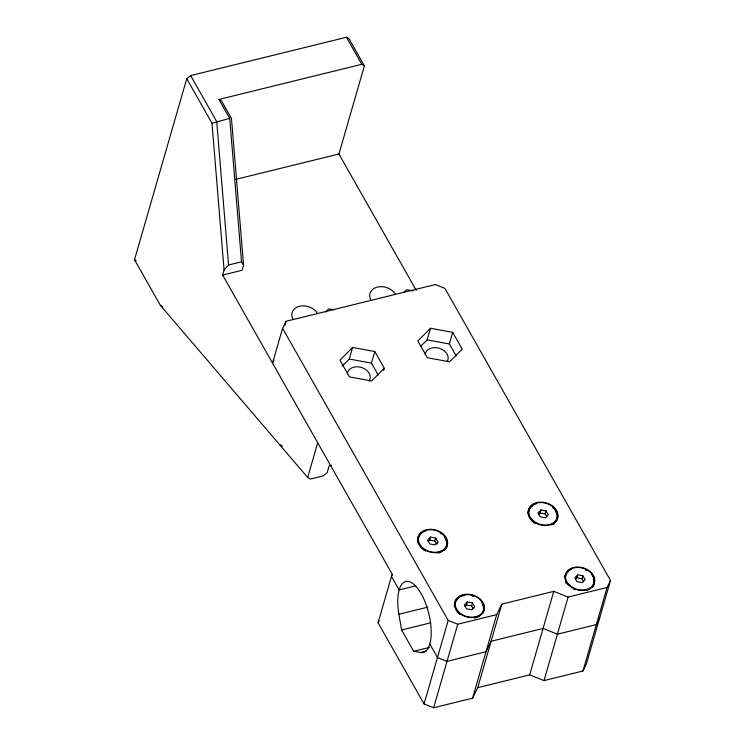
<?xml version="1.0" encoding="UTF-8"?>
<svg xmlns="http://www.w3.org/2000/svg" width="745" height="745" viewBox="0 0 745 745"><rect width="100%" height="100%" fill="white"/><g stroke="black" fill="none" stroke-linecap="round" stroke-linejoin="round"><path stroke-width="1.12" d="M331.385 465.262L329.132 465.811L327.157 472.675L323.209 475.897L310.227 479.091L307.676 477.471L160.352 305.292L134.51 259.707L186.744 78.709L190.664 75.59L346.481 37.25L349.06 38.768L364.389 65.821L338.938 153.992L416.241 290.345M274.011 360.105L272.54 363.104L282.588 328.303L286.015 321.291L435.331 284.553L444.895 288.362L610.49 580.467L607.073 587.47L568.118 597.052L553.777 591.334L501.841 604.12L477.722 687.654L472.591 698.167L433.637 707.75L424.073 703.941L378.078 622.801L392.14 574.069L222.625 275.073L224.087 270.016L211.99 123.232L186.744 78.709M364.389 65.821L361.809 64.294L218.983 99.439L221.554 100.966L231.462 118.436L243.568 265.22L242.106 270.277L222.625 275.073M284.758 325.649L286.015 321.291M307.676 477.471L317.696 442.763M342.141 366.168L349.265 359.034L352.618 347.44L374.8 351.528L384.308 368.3L383.703 370.414M378.162 374.968L371.448 363.132L374.8 351.528M420.841 346.202L427.174 339.869L430.526 328.266L452.709 332.363L462.217 349.126L449.542 361.8L427.36 357.712L417.852 340.94L430.526 328.266M456.07 355.803L449.365 343.966L452.709 332.363M428.198 541.578L429.669 540.097L430.545 537.08L435.704 538.039L437.92 541.941L437.334 543.952M436.496 543.98L434.838 541.056L435.704 538.039M424.073 703.941L448.183 620.399L282.588 328.303M433.637 707.75L457.747 624.217L496.701 614.625L501.841 604.12M464.992 606.486L466.472 605.014L467.339 601.997L472.507 602.947L474.714 606.849L471.771 609.801L466.603 608.851L464.386 604.949L467.339 601.997M473.299 608.889L471.632 605.964L472.507 602.947M472.591 698.167L496.701 614.625M538.57 514.413L540.041 512.942L540.917 509.925L546.076 510.874L548.292 514.786L545.34 517.728L540.172 516.779L537.964 512.877L540.917 509.925M546.867 516.825L545.21 513.892L546.076 510.874M477.722 687.654L529.667 674.877L553.777 591.334M529.667 674.877L543.999 680.595L568.118 597.052M575.364 579.331L576.844 577.85L577.71 574.833L582.879 575.792L585.086 579.694L582.134 582.646L576.975 581.687L574.758 577.785L577.71 574.833M583.661 581.733L582.003 578.809L582.879 575.792M543.999 680.595L582.953 671.003L607.073 587.47M610.49 580.467L586.38 664L582.953 671.003M392.447 574.386L391.47 576.388L399.134 589.91L415.859 585.803M378.078 622.801L379.056 620.799M599.781 617.586L596.354 624.599L557.4 634.181L543.058 628.463L491.123 641.249L485.982 651.754L447.028 661.346L437.464 657.528L429.8 644.006M224.087 270.016L228.557 264.987L241.538 261.793L243.568 265.22M325.612 311.997L328.759 308.849L334.198 309.855M404.302 292.04L406.668 289.684L413.186 290.885M352.618 347.44L339.944 360.105L349.452 376.877L371.634 380.974L384.308 368.3M430.545 537.08L427.593 540.032L429.8 543.934L434.968 544.893L437.92 541.941M211.99 123.232L229.711 118.371L241.538 261.793M235.467 179.452L338.938 153.992M426.121 651.13L420.571 652.49L413.68 651.288L401.592 629.963L398.892 614.243L427.714 607.156M401.592 629.963L430.563 622.839M413.68 651.288L429.278 647.452M427.174 339.869L449.365 343.966M349.265 359.034L371.448 363.132M540.041 512.942L545.21 513.892M429.669 540.097L434.838 541.056M576.844 577.85L582.003 578.809M466.472 605.014L471.632 605.964M448.183 620.399L457.747 624.217M134.51 259.707L136.223 260.722M160.352 305.292L162.037 306.446M162.224 306.567L162.783 306.949M280.809 444.709L282.318 446.478M346.481 37.25L361.809 64.294M218.983 99.439L229.711 118.371M190.664 75.59L216.73 121.575L228.557 264.987M398.892 614.243A36.524 14.704 76.2 0 1 408.362 581.426A36.524 14.704 76.2 0 1 430.051 619.682A36.524 14.704 76.2 0 1 420.571 652.49M481.652 602.183A15.151 11.371 16.1 0 1 482.853 613.368M454.376 606.244A15.151 11.371 16.1 0 1 464.833 595.479M472.2 596.084A15.151 11.371 16.1 0 1 473.233 596.41M591.4 574.274A15.151 11.371 16.1 0 1 592.228 587.554M566.116 583.214A15.151 11.371 16.1 0 1 565.697 582.404M564.719 577.431A15.151 11.371 16.1 0 1 571.378 569.264M585.607 570.046A15.151 11.371 16.1 0 1 586.557 570.521M444.234 536.521A15.151 11.371 16.1 0 1 444.458 550.406M417.898 543.003A15.151 11.371 16.1 0 1 425.116 531.185M440.314 533.29A15.151 11.371 16.1 0 1 441.198 533.858M552.399 507.308A15.151 11.371 16.1 0 1 556.422 521.304M554.178 523.819A15.151 11.371 16.1 0 1 553.461 524.35M527.944 514.171A15.151 11.371 16.1 0 1 536.428 503.769M425.218 354.732A11.687 8.763 16.1 0 1 439.382 348.297A11.687 8.763 16.1 0 1 447.196 361.502M347.31 373.906A11.687 8.763 16.1 0 1 361.865 367.592A11.687 8.763 16.1 0 1 368.924 381.207M593.327 578.232A14.611 10.961 16.1 0 1 586.65 590.422M574.758 589.761A14.611 10.961 16.1 0 1 573.808 589.351M567.625 584.555A14.611 10.961 16.1 0 1 568.631 571.341M482.22 603.813A14.611 10.961 16.1 0 1 474.425 618.033M459.972 614.411A14.611 10.961 16.1 0 1 457.626 599.045M555.314 510.986A14.611 10.961 16.1 0 1 551.561 524.834M535.199 523.484A14.611 10.961 16.1 0 1 532.517 505.92M445.827 539.687A14.611 10.961 16.1 0 1 437.622 553.116M425.712 551.142A14.611 10.961 16.1 0 1 420.823 534.137M370.973 300.207A13.699 10.272 16.1 0 1 377.389 287.067A13.699 10.272 16.1 0 1 395.316 294.219M293.064 319.382A13.699 10.272 16.1 0 1 299.481 306.242A13.699 10.272 16.1 0 1 317.407 313.394M458.901 612.707A15.151 11.371 16.1 0 0 483.905 610.742A15.151 11.371 16.1 0 0 465.858 594.249A15.151 11.371 16.1 0 0 458.901 612.707M569.273 585.542A15.151 11.371 16.1 0 0 594.277 583.586A15.151 11.371 16.1 0 0 576.23 567.094A15.151 11.371 16.1 0 0 569.273 585.542M422.108 547.789A15.151 11.371 16.1 0 0 447.102 545.834A15.151 11.371 16.1 0 0 429.055 529.341A15.151 11.371 16.1 0 0 422.108 547.789M532.479 520.634A15.151 11.371 16.1 0 0 557.474 518.678A15.151 11.371 16.1 0 0 539.427 502.177A15.151 11.371 16.1 0 0 532.479 520.634M569.664 585.3A14.611 10.961 16.1 0 0 593.756 583.409A14.611 10.961 16.1 0 0 576.36 567.513A14.611 10.961 16.1 0 0 569.664 585.3M459.293 612.455A14.611 10.961 16.1 0 0 483.384 610.565A14.611 10.961 16.1 0 0 465.988 594.668A14.611 10.961 16.1 0 0 459.293 612.455M532.861 520.382A14.611 10.961 16.1 0 0 556.953 518.501A14.611 10.961 16.1 0 0 539.557 502.605A14.611 10.961 16.1 0 0 532.861 520.382M422.49 547.547A14.611 10.961 16.1 0 0 446.581 545.657A14.611 10.961 16.1 0 0 429.185 529.76A14.611 10.961 16.1 0 0 422.49 547.547"/></g></svg>
